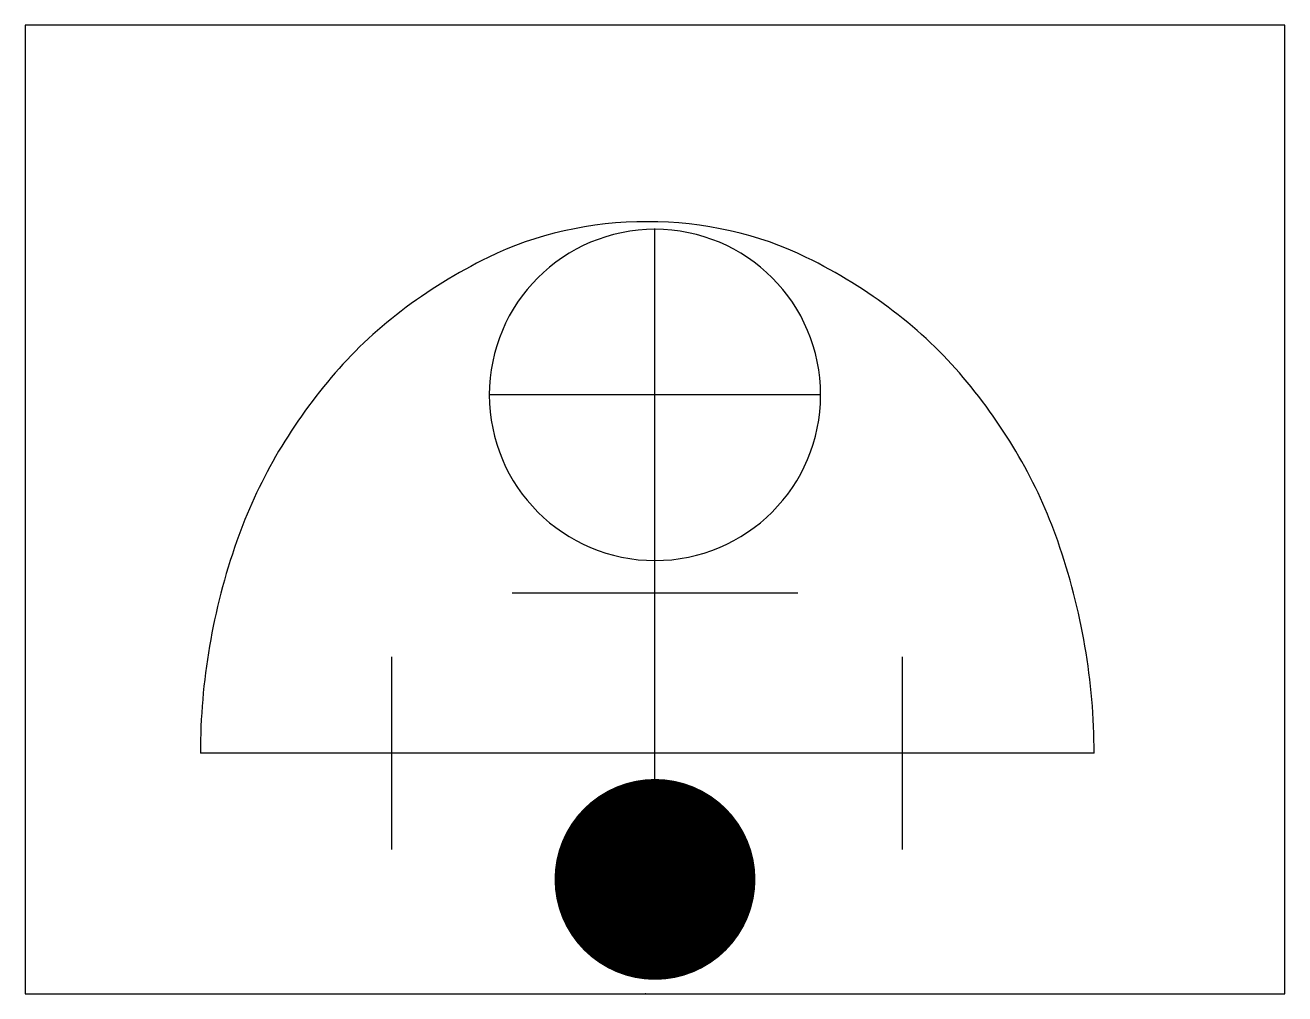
# Model space of a CAD drawing. Extents: x -335 to 315, y 0 to 500.
import ezdxf

# ---------------------------------------------------------------- set-up
doc = ezdxf.new("R2010")
doc.units = 0
doc.header["$LTSCALE"] = 1000
doc.header["$MEASUREMENT"] = 0
doc.layers.add('TJ(给排水专业S)', color=7, linetype='CONTINUOUS')

# ---------------------------------------------------------------- blocks, each defined once
blk = doc.blocks.new('普通区洗脸盆')
at = {"layer": 'TJ(给排水专业S)', "color": 0}
for p, q in [((-320.14, 0), (329.86, 0)), ((329.86, 0), (329.86, -500)), ((-320.14, -500), (-320.14, 0)), ((4.86, -59.06), (4.86, -275.06)), ((-130.89, -74.52, -2160), (-130.89, -173.88, -2160)), ((132.63, -74.52, -2160), (132.63, -173.88, -2160)), ((231.45, -124.2, -2160), (-229.71, -124.2, -2160)), ((-68.9, -207.07), (78.62, -207.07)), ((4.86, -223.29), (4.86, -395)), ((90.34, -309.14), (-80.63, -309.14)), ((329.86, -500), (-320.14, -500))]:
    blk.add_line(p, q, dxfattribs=at)
at = {"layer": 'TJ(给排水专业S)', "color": 0, "const_width": 51.84}
blk.add_lwpolyline([(-21.06, -59.06, -1), (30.78, -59.06, -1)], format="xyb", close=True, dxfattribs=at)
at = {"layer": 'TJ(给排水专业S)', "color": 0}
blk.add_circle((4.86, -309.14), 85.49, dxfattribs=at)
at = {"layer": 'TJ(给排水专业S)', "color": 0, "extrusion": (0, 0, -1)}
for centre, major_axis, start_param, end_param in [((342.41, -124.2, -2160), (572.12, 0), 2.884877, 3.141593), ((-340.67, -124.2, -2160), (572.12, 0), 0, 0.256716), ((174.03, -157.53, -2160), (-398.03, 0), -0.564867, -0.256716), ((-172.28, -157.53, -2160), (-398.03, 0), 3.398308, 3.70646), ((67.7, -208.35, -2160), (272.15, 0), 2.149692, 2.576726), ((-65.96, -208.35, -2160), (-272.15, 0), 3.70646, 4.133493), ((0.87, -285.45, -2160), (150, 0), 1.570796, 2.149692), ((0.87, -285.45, -2160), (-150, 0), 4.133493, 4.712389)]:
    blk.add_ellipse(centre, major_axis=major_axis, ratio=0.754098, start_param=start_param, end_param=end_param, dxfattribs=at)
at = {"layer": 'TJ(给排水专业S)', "color": 0}
for p in [(0, 0), (0, -30), (4.86, -59.06, -1), (4.86, -309.14)]:
    blk.add_point(p, dxfattribs=at)

msp = doc.modelspace()

# ---------------------------------------------------------------- block references
at = {"layer": 'TJ(给排水专业S)', "xscale": -1, "rotation": 180}
msp.add_blockref('普通区洗脸盆', (-14.58, 0), dxfattribs=at)

doc.saveas('drawing.dxf')
